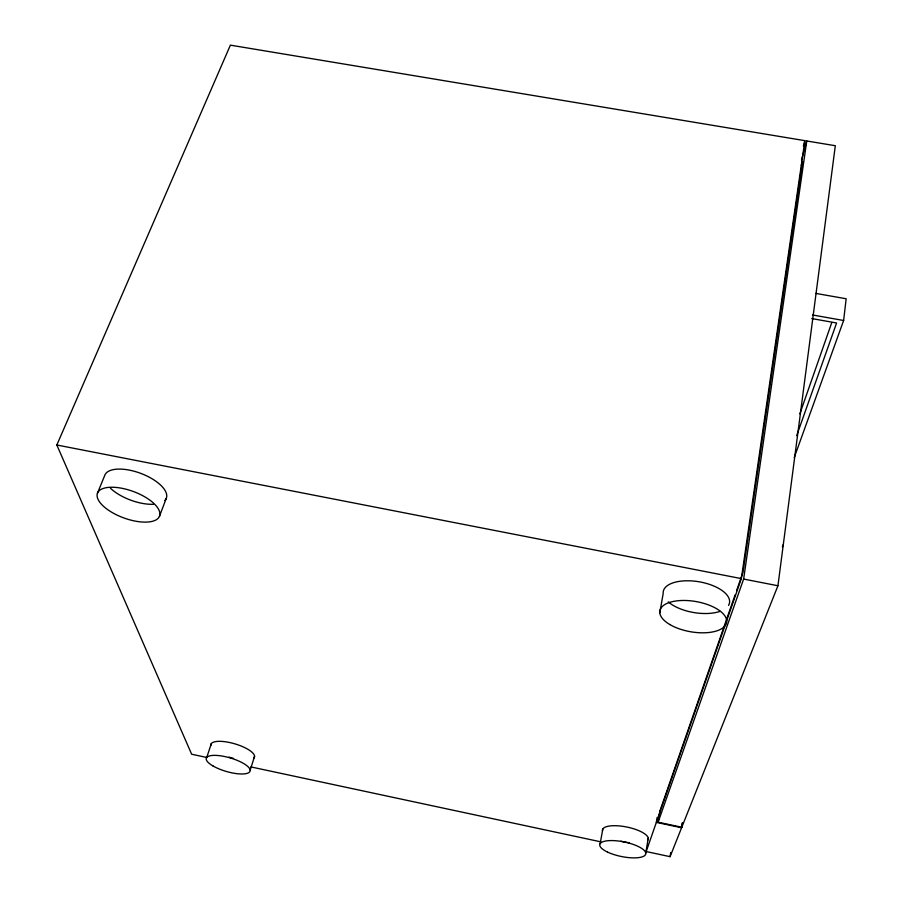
<?xml version="1.0" encoding="UTF-8"?>
<svg xmlns="http://www.w3.org/2000/svg" width="903" height="903" viewBox="0 0 903 903"><rect width="100%" height="100%" fill="white"/><g stroke="black" fill="none" stroke-linecap="round" stroke-linejoin="round"><path stroke-width="1.35" d="M794.188 457.697L843.628 320.486L846.167 298.758L815.804 293.407M659.935 810.905L658.106 822.204L681.799 827.238L777.934 585.754L835.32 145.722L806.763 140.981L801.492 159.966M682.375 822.701L681.596 827.746L670.082 856.676L646.187 851.552L741.352 578.609L804.866 140.665L230.389 45.15L56.833 444.998L191.65 754.231L206.798 757.482M658.106 822.204L743.632 579.06L806.763 140.981M681.799 827.238L682.431 823.118M670.082 856.676L670.737 852.5M657.17 817.373L656.357 822.385L681.596 827.746M645.78 853.03L648.23 838.198M659.811 612.798L663.186 593.452A33.614 15.611 9.6 0 1 699.927 581.927A33.614 15.611 9.6 0 1 728.54 605.405M600.156 843.707L602.82 828.977M803.365 146.105L804.866 140.665M801.311 165.497L802.451 161.423L742.988 572.22L736.532 590.788M250.187 770.225L254.567 756.24M206.719 757.538L211.336 743.564M659.754 811.425L735.144 594.761M799.832 413.879L831.787 322.506M796.672 435.641L836.596 322.992L811.741 318.567M159.402 516.426A33.084 14.053 20.2 0 0 117.921 487.643A33.084 14.053 20.2 0 0 108.146 509.969A33.084 14.053 20.2 0 0 159.402 516.426L166.242 498.456M782.348 546.97L783.319 544.453M97.389 493.41L104.737 475.441A32.835 14.301 20.4 0 1 143.408 474.425A32.835 14.301 20.4 0 1 164.797 500.544M812.587 314.978L843.628 320.486M56.833 444.998L741.352 578.609M743.632 579.06L777.934 585.754M250.876 766.918L600.732 841.822M720.075 611.354A33.614 15.611 9.6 0 1 668.265 601.85M629.109 842.747A23.331 7.574 11.5 0 1 620.869 841.212M602.515 830.929A23.331 7.574 11.5 0 1 626.863 827.035A23.331 7.574 11.5 0 1 647.756 840.129M233.516 758.396A22.688 7.201 16.3 0 1 229.001 757.12M210.873 745.393A22.688 7.201 16.3 0 1 234.746 743.812A22.688 7.201 16.3 0 1 253.957 758.023M153.431 504.28A32.835 14.301 20.4 0 1 110.471 488.275M669.744 624.492A33.862 15.34 9.8 0 0 725.64 624.944A33.862 15.34 9.8 0 0 684.361 600.461A33.862 15.34 9.8 0 0 669.744 624.492M607.403 852.014A23.444 7.405 11.6 0 0 645.318 854.915A23.444 7.405 11.6 0 0 615.665 840.738A23.444 7.405 11.6 0 0 607.403 852.014M213.097 766.026A22.801 7.043 16.3 0 0 249.589 771.963A22.801 7.043 16.3 0 0 221.957 756.025A22.801 7.043 16.3 0 0 213.097 766.026"/></g></svg>
